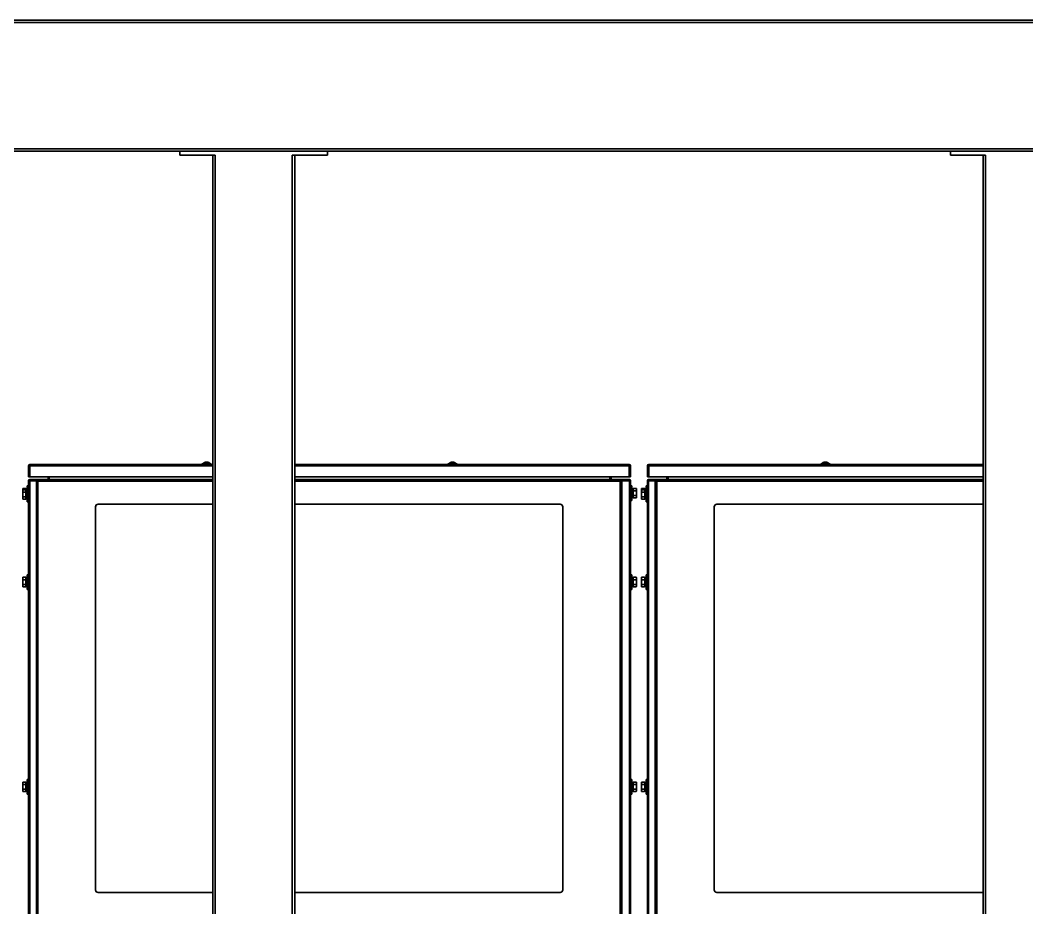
# Model space of a CAD drawing. Header units: millimetres. Extents: x 32496 to 166256, y 3504 to 23939.
# Drawn here: x 149337 to 150566, y 13831 to 14914 of the extents above; entities that cross this region are included whole.
import ezdxf

# ---------------------------------------------------------------- set-up
doc = ezdxf.new("R2010")
doc.units = ezdxf.units.MM
doc.layers.get('0').update_dxf_attribs({"lineweight": 35})

# ---------------------------------------------------------------- blocks, each defined once
blk = doc.blocks.new('8-1250')
at = {"linetype": 'Continuous'}
for p, q in [((4052.9, -31995.3), (-7907.1, -31995.3)), ((4052.9, -31992.3), (-7783.1, -31992.3)), ((4052.9, -32149.3), (-7907.1, -32149.3)), ((4052.9, -32152.3), (-7907.1, -32152.3)), ((1115.9, -32152.3), (935.9, -32152.3)), ((935.9, -32157.3), (935.9, -32152.3)), ((978.9, -32157.3), (935.9, -32157.3)), ((975.9, -32157.3), (975.9, -34666.3)), ((978.9, -32157.3), (978.9, -34666.3)), ((1115.9, -32157.3), (1072.9, -32157.3)), ((1072.9, -32157.3), (1072.9, -34666.3)), ((1075.9, -32157.3), (1075.9, -34666.3)), ((1115.9, -32157.3), (1115.9, -32152.3)), ((2055.9, -32152.3), (1875.9, -32152.3)), ((1875.9, -32157.3), (1875.9, -32152.3)), ((1918.9, -32157.3), (1875.9, -32157.3)), ((1915.9, -32157.3), (1915.9, -34666.3)), ((1918.9, -32157.3), (1918.9, -34666.3)), ((752.7, -32536.5), (751.2, -32536.5)), ((751.2, -32536.5), (751.2, -32549.8)), ((752.7, -32536.5), (752.7, -32549.8)), ((752.9, -32534.8), (975.9, -32534.8)), ((752.9, -32549.8), (752.9, -32534.8)), ((975.9, -32536.5), (752.9, -32536.5)), ((965.9, -32534), (963.5, -32534)), ((970.9, -32534), (965.9, -32534)), ((973.2, -32534), (970.9, -32534)), ((973.2, -32534), (973.2, -32534)), ((1075.9, -32534.8), (1483.9, -32534.8)), ((1483.9, -32536.5), (1075.9, -32536.5)), ((1265.9, -32534), (1263.5, -32534)), ((1263.5, -32534), (1263.5, -32534)), ((1270.9, -32534), (1265.9, -32534)), ((1273.2, -32534), (1270.9, -32534)), ((1483.9, -32549.8), (1483.9, -32534.8)), ((1484.1, -32536.5), (1485.6, -32536.5)), ((1484.1, -32549.8), (1484.1, -32536.5)), ((1485.6, -32549.8), (1485.6, -32536.5)), ((1507.7, -32536.5), (1506.2, -32536.5)), ((1506.2, -32536.5), (1506.2, -32549.8)), ((1507.7, -32536.5), (1507.7, -32549.8)), ((1507.9, -32534.8), (1915.9, -32534.8)), ((1507.9, -32549.8), (1507.9, -32534.8)), ((1915.9, -32536.5), (1507.9, -32536.5)), ((1720.9, -32534), (1718.5, -32534)), ((1725.9, -32534), (1720.9, -32534)), ((1728.2, -32534), (1725.9, -32534)), ((1728.2, -32534), (1728.2, -32534)), ((752.7, -32549.8), (751.2, -32549.8)), ((975.9, -32549.8), (752.9, -32549.8)), ((774.9, -32553.3), (774.9, -32549.8)), ((776.4, -32549.8), (776.4, -32553.3)), ((1483.9, -32549.8), (1075.9, -32549.8)), ((1460.4, -32553.3), (1460.4, -32549.8)), ((1461.9, -32549.8), (1461.9, -32553.3)), ((1484.1, -32549.8), (1485.6, -32549.8)), ((1507.7, -32549.8), (1506.2, -32549.8)), ((1915.9, -32549.8), (1507.9, -32549.8)), ((1529.9, -32553.3), (1529.9, -32549.8)), ((1531.4, -32549.8), (1531.4, -32553.3)), ((751.2, -32560.8), (749.6, -32560.8)), ((749.6, -32560.8), (749.6, -32562.5)), ((751.2, -32562.5), (749.6, -32562.5)), ((749.6, -32562.5), (749.6, -32580.5)), ((751.2, -32554.7), (760.9, -32554.7)), ((751.2, -32675.6), (751.2, -32554.7)), ((760.9, -32553.3), (752.6, -32553.3)), ((752.6, -32554.5), (752.6, -32553.3)), ((760.9, -32554.5), (752.6, -32554.5)), ((752.6, -32554.7), (752.6, -33566.8)), ((760.9, -32553.3), (975.9, -32553.3)), ((760.9, -34566.3), (760.9, -32553.3)), ((762.6, -32553.3), (762.6, -34566.3)), ((763.1, -32553.3), (763.1, -32555)), ((975.9, -32555), (763.1, -32555)), ((1075.9, -32553.3), (1474.9, -32553.3)), ((1472.7, -32555), (1075.9, -32555)), ((1472.7, -32553.3), (1472.7, -32555)), ((1473.2, -34566.3), (1473.2, -32553.3)), ((1484.2, -32553.3), (1474.9, -32553.3)), ((1474.9, -32553.3), (1474.9, -34566.3)), ((1484.2, -32554.5), (1474.9, -32554.5)), ((1474.9, -32554.7), (1485.6, -32554.7)), ((1484.2, -32554.5), (1484.2, -32553.3)), ((1484.2, -33566.8), (1484.2, -32554.7)), ((1485.6, -32554.7), (1485.6, -32675.7)), ((1485.6, -32560.8), (1487.2, -32560.8)), ((1487.2, -32578.8), (1487.2, -32560.8)), ((1506.2, -32560.8), (1504.6, -32560.8)), ((1504.6, -32560.8), (1504.6, -32562.5)), ((1506.2, -32562.5), (1504.6, -32562.5)), ((1504.6, -32562.5), (1504.6, -32580.5)), ((1506.2, -32554.7), (1515.9, -32554.7)), ((1506.2, -32675.6), (1506.2, -32554.7)), ((1515.9, -32553.3), (1507.6, -32553.3)), ((1507.6, -32554.5), (1507.6, -32553.3)), ((1515.9, -32554.5), (1507.6, -32554.5)), ((1507.6, -32554.7), (1507.6, -33566.8)), ((1515.9, -32553.3), (1915.9, -32553.3)), ((1515.9, -34566.3), (1515.9, -32553.3)), ((1517.6, -32553.3), (1517.6, -34566.3)), ((1518.1, -32553.3), (1518.1, -32555)), ((1915.9, -32555), (1518.1, -32555)), ((744, -32564.3), (744.2, -32564)), ((744, -32564.3), (744, -32566.1)), ((744, -32566.1), (744.2, -32565.8)), ((744, -32577), (744, -32566.1)), ((744.3, -32564), (744.2, -32564)), ((744.3, -32565.8), (744.2, -32565.8)), ((747.7, -32564), (744.3, -32564)), ((747.7, -32565.8), (744.3, -32565.8)), ((747.7, -32568.6), (744.3, -32568.6)), ((747.7, -32574.4), (744.3, -32574.4)), ((747.7, -32564), (747.7, -32564)), ((748, -32564.3), (747.7, -32564)), ((747.7, -32565.8), (747.7, -32565.8)), ((748, -32566.1), (747.7, -32565.8)), ((748, -32566.1), (748, -32564.3)), ((749.6, -32564.4), (748, -32564.4)), ((748, -32577), (748, -32566.1)), ((749.6, -32566.2), (748, -32566.2)), ((1487.2, -32564.4), (1488.8, -32564.4)), ((1487.2, -32575.1), (1488.8, -32575.1)), ((1488.8, -32564.3), (1489.1, -32564)), ((1488.8, -32575.3), (1488.8, -32564.3)), ((1488.8, -32575.3), (1489.1, -32575.6)), ((1489.1, -32564), (1492.5, -32564)), ((1489.1, -32566.9), (1492.5, -32566.9)), ((1489.1, -32572.7), (1492.5, -32572.7)), ((1489.1, -32575.6), (1492.5, -32575.6)), ((1492.8, -32564.3), (1492.5, -32564)), ((1492.8, -32575.3), (1492.5, -32575.6)), ((1492.8, -32575.3), (1492.8, -32564.3)), ((1499, -32564.3), (1499.2, -32564)), ((1499, -32564.3), (1499, -32566.1)), ((1499, -32566.1), (1499.2, -32565.8)), ((1499, -32577), (1499, -32566.1)), ((1499.3, -32564), (1499.2, -32564)), ((1499.3, -32565.8), (1499.2, -32565.8)), ((1502.7, -32564), (1499.3, -32564)), ((1502.7, -32565.8), (1499.3, -32565.8)), ((1502.7, -32568.6), (1499.3, -32568.6)), ((1502.7, -32574.4), (1499.3, -32574.4)), ((1502.7, -32564), (1502.7, -32564)), ((1503, -32564.3), (1502.7, -32564)), ((1502.7, -32565.8), (1502.7, -32565.8)), ((1503, -32566.1), (1502.7, -32565.8)), ((1503, -32566.1), (1503, -32564.3)), ((1504.6, -32564.4), (1503, -32564.4)), ((1503, -32577), (1503, -32566.1)), ((1504.6, -32566.2), (1503, -32566.2)), ((744, -32577), (744.2, -32577.3)), ((747.7, -32577.3), (744.3, -32577.3)), ((748, -32577), (747.7, -32577.3)), ((749.6, -32576.9), (748, -32576.9)), ((751.2, -32580.5), (749.6, -32580.5)), ((832.9, -33054.3), (832.9, -32586.3)), ((835.9, -32583.3), (975.9, -32583.3)), ((1075.9, -32583.3), (1399.9, -32583.3)), ((1402.9, -32586.3), (1402.9, -33054.3)), ((1485.6, -32578.8), (1487.2, -32578.8)), ((1499, -32577), (1499.2, -32577.3)), ((1502.7, -32577.3), (1499.3, -32577.3)), ((1503, -32577), (1502.7, -32577.3)), ((1504.6, -32576.9), (1503, -32576.9)), ((1506.2, -32580.5), (1504.6, -32580.5)), ((1587.9, -33054.3), (1587.9, -32586.3)), ((1590.9, -32583.3), (1915.9, -32583.3)), ((744, -32672.8), (744.2, -32672.5)), ((744, -32683.8), (744, -32672.8)), ((744.3, -32672.5), (744.2, -32672.5)), ((747.7, -32672.5), (744.3, -32672.5)), ((747.7, -32672.5), (747.7, -32672.5)), ((748, -32672.8), (747.7, -32672.5)), ((748, -32683.8), (748, -32672.8)), ((749.6, -32672.9), (748, -32672.9)), ((751.2, -32669.3), (749.6, -32669.3)), ((749.6, -32669.3), (749.6, -32687.3)), ((1485.6, -32669.3), (1487.2, -32669.3)), ((1487.2, -32687.3), (1487.2, -32669.3)), ((1487.2, -32672.9), (1488.8, -32672.9)), ((1488.8, -32672.8), (1489.1, -32672.5)), ((1488.8, -32683.8), (1488.8, -32672.8)), ((1489.1, -32672.5), (1492.5, -32672.5)), ((1492.8, -32672.8), (1492.5, -32672.5)), ((1492.8, -32683.8), (1492.8, -32672.8)), ((1499, -32672.8), (1499.2, -32672.5)), ((1499, -32683.8), (1499, -32672.8)), ((1499.3, -32672.5), (1499.2, -32672.5)), ((1502.7, -32672.5), (1499.3, -32672.5)), ((1502.7, -32672.5), (1502.7, -32672.5)), ((1503, -32672.8), (1502.7, -32672.5)), ((1503, -32683.8), (1503, -32672.8)), ((1504.6, -32672.9), (1503, -32672.9)), ((1506.2, -32669.3), (1504.6, -32669.3)), ((1504.6, -32669.3), (1504.6, -32687.3)), ((744, -32683.8), (744.2, -32684)), ((747.7, -32675.4), (744.3, -32675.4)), ((747.7, -32681.1), (744.3, -32681.1)), ((747.7, -32684.1), (744.3, -32684.1)), ((748, -32683.8), (747.7, -32684)), ((749.6, -32683.6), (748, -32683.6)), ((751.2, -32680.9), (751.2, -32675.6)), ((751.2, -32925.6), (751.2, -32680.9)), ((1485.6, -32675.7), (1485.6, -32680.9)), ((1485.6, -32680.9), (1485.6, -32925.7)), ((1487.2, -32683.6), (1488.8, -32683.6)), ((1488.8, -32683.8), (1489.1, -32684.1)), ((1489.1, -32675.4), (1492.5, -32675.4)), ((1489.1, -32681.2), (1492.5, -32681.2)), ((1489.1, -32684.1), (1492.5, -32684.1)), ((1492.8, -32683.8), (1492.5, -32684.1)), ((1499, -32683.8), (1499.2, -32684)), ((1502.7, -32675.4), (1499.3, -32675.4)), ((1502.7, -32681.1), (1499.3, -32681.1)), ((1502.7, -32684.1), (1499.3, -32684.1)), ((1503, -32683.8), (1502.7, -32684)), ((1504.6, -32683.6), (1503, -32683.6)), ((1506.2, -32680.9), (1506.2, -32675.6)), ((1506.2, -32925.6), (1506.2, -32680.9)), ((751.2, -32687.3), (749.6, -32687.3)), ((1485.6, -32687.3), (1487.2, -32687.3)), ((1506.2, -32687.3), (1504.6, -32687.3)), ((751.2, -32919.3), (749.6, -32919.3)), ((749.6, -32919.3), (749.6, -32937.3)), ((1485.6, -32919.3), (1487.2, -32919.3)), ((1487.2, -32937.3), (1487.2, -32919.3)), ((1506.2, -32919.3), (1504.6, -32919.3)), ((1504.6, -32919.3), (1504.6, -32937.3)), ((744, -32922.8), (744.2, -32922.5)), ((744, -32933.8), (744, -32922.8)), ((744.3, -32922.5), (744.2, -32922.5)), ((747.7, -32922.5), (744.3, -32922.5)), ((747.7, -32925.4), (744.3, -32925.4)), ((747.7, -32931.1), (744.3, -32931.1)), ((747.7, -32922.5), (747.7, -32922.5)), ((748, -32922.8), (747.7, -32922.5)), ((748, -32933.8), (748, -32922.8)), ((749.6, -32922.9), (748, -32922.9)), ((751.2, -32930.9), (751.2, -32925.6)), ((751.2, -33175.6), (751.2, -32930.9)), ((1485.6, -32925.7), (1485.6, -32930.9)), ((1485.6, -32930.9), (1485.6, -33175.7)), ((1487.2, -32922.9), (1488.8, -32922.9)), ((1488.8, -32922.8), (1489.1, -32922.5)), ((1488.8, -32933.8), (1488.8, -32922.8)), ((1489.1, -32922.5), (1492.5, -32922.5)), ((1489.1, -32925.4), (1492.5, -32925.4)), ((1489.1, -32931.2), (1492.5, -32931.2)), ((1492.8, -32922.8), (1492.5, -32922.5)), ((1492.8, -32933.8), (1492.8, -32922.8)), ((1499, -32922.8), (1499.2, -32922.5)), ((1499, -32933.8), (1499, -32922.8)), ((1499.3, -32922.5), (1499.2, -32922.5)), ((1502.7, -32922.5), (1499.3, -32922.5)), ((1502.7, -32925.4), (1499.3, -32925.4)), ((1502.7, -32931.1), (1499.3, -32931.1)), ((1502.7, -32922.5), (1502.7, -32922.5)), ((1503, -32922.8), (1502.7, -32922.5)), ((1503, -32933.8), (1503, -32922.8)), ((1504.6, -32922.9), (1503, -32922.9)), ((1506.2, -32930.9), (1506.2, -32925.6)), ((1506.2, -33175.6), (1506.2, -32930.9)), ((744, -32933.8), (744.2, -32934)), ((747.7, -32934.1), (744.3, -32934.1)), ((748, -32933.8), (747.7, -32934)), ((749.6, -32933.6), (748, -32933.6)), ((751.2, -32937.3), (749.6, -32937.3)), ((1485.6, -32937.3), (1487.2, -32937.3)), ((1487.2, -32933.6), (1488.8, -32933.6)), ((1488.8, -32933.8), (1489.1, -32934.1)), ((1489.1, -32934.1), (1492.5, -32934.1)), ((1492.8, -32933.8), (1492.5, -32934.1)), ((1499, -32933.8), (1499.2, -32934)), ((1502.7, -32934.1), (1499.3, -32934.1)), ((1503, -32933.8), (1502.7, -32934)), ((1504.6, -32933.6), (1503, -32933.6)), ((1506.2, -32937.3), (1504.6, -32937.3)), ((975.9, -33057.3), (835.9, -33057.3)), ((1399.9, -33057.3), (1075.9, -33057.3)), ((1915.9, -33057.3), (1590.9, -33057.3))]:
    blk.add_line(p, q, dxfattribs=at)
for centre, radius, start, end in [((752.9, -32536.5), 1.7, 90, 180), ((752.9, -32536.5), 0.2, 90, 180), ((961.7, -32532.3), 2.5, 270, 318.1897), ((968.4, -32538.3), 6.5, 41.8103, 138.1897), ((975.1, -32532.3), 2.5, 221.8103, 270), ((1261.7, -32532.3), 2.5, 270, 318.1897), ((1268.4, -32538.3), 6.5, 41.8103, 138.1897), ((1275.1, -32532.3), 2.5, 221.8103, 270), ((1483.9, -32536.5), 1.7, 0, 90), ((1483.9, -32536.5), 0.2, 0, 90), ((1507.9, -32536.5), 1.7, 90, 180), ((1507.9, -32536.5), 0.2, 90, 180), ((1716.7, -32532.3), 2.5, 270, 318.1897), ((1723.4, -32538.3), 6.5, 41.8103, 138.1897), ((1730.1, -32532.3), 2.5, 221.8103, 270), ((752.6, -32554.7), 1.4, 90, 180), ((752.6, -32554.7), 0.2, 90, 180), ((1484.2, -32554.7), 1.4, 0, 90), ((1484.2, -32554.7), 0.2, 0, 90), ((1507.6, -32554.7), 1.4, 90, 180), ((1507.6, -32554.7), 0.2, 90, 180), ((1491.5, -32573), 3.56, 219.1364, 219.5008), ((1490, -32566.6), 3.56, 39.1364, 39.5013), ((746.8, -32574.7), 3.61, 218.7103, 219.1339), ((748.1, -32573.5), 5.39, 224.1246, 224.5652), ((743.8, -32573.5), 5.38, 315.4348, 315.8754), ((745.2, -32574.7), 3.61, 320.8641, 321.2897), ((835.9, -32586.3), 3, 90, 180), ((1399.9, -32586.3), 3, 0, 90), ((1501.8, -32574.7), 3.61, 218.7103, 219.1339), ((1503.1, -32573.5), 5.39, 224.1246, 224.5652), ((1498.8, -32573.5), 5.38, 315.4348, 315.8754), ((1500.2, -32574.7), 3.61, 320.8641, 321.2897), ((1590.9, -32586.3), 3, 90, 180), ((1490, -32675.1), 3.56, 39.1364, 39.5013), ((746.8, -32681.5), 3.61, 218.7103, 219.1339), ((748.1, -32680.3), 5.39, 224.1246, 224.5652), ((743.8, -32680.3), 5.38, 315.4348, 315.8754), ((745.2, -32681.5), 3.61, 320.8641, 321.2897), ((1491.5, -32681.5), 3.56, 219.1364, 219.5008), ((1501.8, -32681.5), 3.61, 218.7103, 219.1339), ((1503.1, -32680.3), 5.39, 224.1246, 224.5652), ((1498.8, -32680.3), 5.38, 315.4348, 315.8754), ((1500.2, -32681.5), 3.61, 320.8641, 321.2897), ((1490, -32925.1), 3.56, 39.1364, 39.5013), ((746.8, -32931.5), 3.61, 218.7103, 219.1339), ((748.1, -32930.3), 5.39, 224.1246, 224.5652), ((743.8, -32930.3), 5.38, 315.4348, 315.8754), ((745.2, -32931.5), 3.61, 320.8641, 321.2897), ((1491.5, -32931.5), 3.56, 219.1364, 219.5008), ((1501.8, -32931.5), 3.61, 218.7103, 219.1339), ((1503.1, -32930.3), 5.39, 224.1246, 224.5652), ((1498.8, -32930.3), 5.38, 315.4348, 315.8754), ((1500.2, -32931.5), 3.61, 320.8641, 321.2897), ((835.9, -33054.3), 3, 180, 270), ((1399.9, -33054.3), 3, 270, 0), ((1590.9, -33054.3), 3, 180, 270)]:
    blk.add_arc(centre, radius, start, end, dxfattribs=at)
for points, knots in [([(744.2, -32564), (744.2, -32564.1), (744.1, -32564.2), (744, -32564.3), (744, -32564.3)], [0, 0, 0, 0, 0.255063, 1, 1, 1, 1]), ([(744.2, -32565.8), (744.2, -32565.8), (744.1, -32565.9), (744, -32566), (744, -32566.1)], [0, 0, 0, 0, 0.255063, 1, 1, 1, 1]), ([(744, -32568.3), (744, -32568.3), (744.1, -32568.4), (744.2, -32568.5), (744.3, -32568.6)], [0, 0, 0, 0, 0.244408, 1, 1, 1, 1]), ([(744.3, -32574.4), (744.2, -32574.4), (744.1, -32574.5), (744, -32574.6), (744, -32574.7)], [0, 0, 0, 0, 0.255212, 1, 1, 1, 1]), ([(747.7, -32564), (747.7, -32564.1), (747.8, -32564.2), (747.9, -32564.3), (748, -32564.3)], [0, 0, 0, 0, 0.255062, 1, 1, 1, 1]), ([(747.7, -32565.8), (747.7, -32565.8), (747.8, -32565.9), (747.9, -32566), (748, -32566.1)], [0, 0, 0, 0, 0.255062, 1, 1, 1, 1]), ([(748, -32568.3), (747.9, -32568.3), (747.9, -32568.4), (747.8, -32568.5), (747.7, -32568.6)], [0, 0, 0, 0, 0.244408, 1, 1, 1, 1]), ([(747.7, -32574.4), (747.7, -32574.4), (747.8, -32574.5), (747.9, -32574.6), (748, -32574.7)], [0, 0, 0, 0, 0.255211, 1, 1, 1, 1]), ([(1488.8, -32564.3), (1488.8, -32564.3), (1488.9, -32564.2), (1489, -32564.1), (1489.1, -32564)], [0, 0, 0, 0, 0.244558, 1, 1, 1, 1]), ([(1489.1, -32566.9), (1489, -32566.9), (1488.9, -32566.8), (1488.8, -32566.7), (1488.8, -32566.6)], [0, 0, 0, 0, 0.255352, 1, 1, 1, 1]), ([(1488.8, -32573), (1488.8, -32573), (1488.9, -32572.9), (1489, -32572.8), (1489.1, -32572.7)], [0, 0, 0, 0, 0.244558, 1, 1, 1, 1]), ([(1489.1, -32575.6), (1489, -32575.5), (1488.9, -32575.4), (1488.9, -32575.3), (1488.8, -32575.3)], [0, 0, 0, 0, 0.255041, 1, 1, 1, 1]), ([(1492.8, -32564.3), (1492.7, -32564.3), (1492.6, -32564.2), (1492.5, -32564.1), (1492.5, -32564)], [0, 0, 0, 0, 0.244878, 1, 1, 1, 1]), ([(1492.5, -32566.9), (1492.5, -32566.9), (1492.6, -32566.8), (1492.7, -32566.7), (1492.8, -32566.6)], [0, 0, 0, 0, 0.255353, 1, 1, 1, 1]), ([(1492.8, -32573), (1492.7, -32573), (1492.7, -32572.9), (1492.6, -32572.8), (1492.5, -32572.7)], [0, 0, 0, 0, 0.244558, 1, 1, 1, 1]), ([(1492.5, -32575.6), (1492.5, -32575.5), (1492.6, -32575.4), (1492.7, -32575.3), (1492.8, -32575.2)], [0, 0, 0, 0, 0.255353, 1, 1, 1, 1]), ([(1499.2, -32564), (1499.2, -32564.1), (1499.1, -32564.2), (1499, -32564.3), (1499, -32564.3)], [0, 0, 0, 0, 0.255063, 1, 1, 1, 1]), ([(1499.2, -32565.8), (1499.2, -32565.8), (1499.1, -32565.9), (1499, -32566), (1499, -32566.1)], [0, 0, 0, 0, 0.255063, 1, 1, 1, 1]), ([(1499, -32568.3), (1499, -32568.3), (1499.1, -32568.4), (1499.2, -32568.5), (1499.3, -32568.6)], [0, 0, 0, 0, 0.244408, 1, 1, 1, 1]), ([(1499.3, -32574.4), (1499.2, -32574.4), (1499.1, -32574.5), (1499, -32574.6), (1499, -32574.7)], [0, 0, 0, 0, 0.255212, 1, 1, 1, 1]), ([(1502.7, -32564), (1502.7, -32564.1), (1502.8, -32564.2), (1502.9, -32564.3), (1503, -32564.3)], [0, 0, 0, 0, 0.255062, 1, 1, 1, 1]), ([(1502.7, -32565.8), (1502.7, -32565.8), (1502.8, -32565.9), (1502.9, -32566), (1503, -32566.1)], [0, 0, 0, 0, 0.255062, 1, 1, 1, 1]), ([(1503, -32568.3), (1502.9, -32568.3), (1502.9, -32568.4), (1502.8, -32568.5), (1502.7, -32568.6)], [0, 0, 0, 0, 0.244408, 1, 1, 1, 1]), ([(1502.7, -32574.4), (1502.7, -32574.4), (1502.8, -32574.5), (1502.9, -32574.6), (1503, -32574.7)], [0, 0, 0, 0, 0.255211, 1, 1, 1, 1]), ([(744, -32577), (744, -32577), (744.1, -32577.1), (744.2, -32577.2), (744.2, -32577.3)], [0, 0, 0, 0, 0.245496, 1, 1, 1, 1]), ([(748, -32577), (747.9, -32577), (747.9, -32577.1), (747.8, -32577.2), (747.7, -32577.3)], [0, 0, 0, 0, 0.245497, 1, 1, 1, 1]), ([(1499, -32577), (1499, -32577), (1499.1, -32577.1), (1499.2, -32577.2), (1499.2, -32577.3)], [0, 0, 0, 0, 0.245496, 1, 1, 1, 1]), ([(1503, -32577), (1502.9, -32577), (1502.9, -32577.1), (1502.8, -32577.2), (1502.7, -32577.3)], [0, 0, 0, 0, 0.245497, 1, 1, 1, 1]), ([(744.2, -32672.5), (744.2, -32672.6), (744.1, -32672.7), (744, -32672.8), (744, -32672.8)], [0, 0, 0, 0, 0.255063, 1, 1, 1, 1]), ([(747.7, -32672.5), (747.7, -32672.6), (747.8, -32672.7), (747.9, -32672.8), (748, -32672.8)], [0, 0, 0, 0, 0.255062, 1, 1, 1, 1]), ([(1488.8, -32672.8), (1488.8, -32672.8), (1488.9, -32672.7), (1489, -32672.6), (1489.1, -32672.5)], [0, 0, 0, 0, 0.244558, 1, 1, 1, 1]), ([(1492.8, -32672.8), (1492.7, -32672.8), (1492.6, -32672.7), (1492.5, -32672.6), (1492.5, -32672.5)], [0, 0, 0, 0, 0.244878, 1, 1, 1, 1]), ([(1499.2, -32672.5), (1499.2, -32672.6), (1499.1, -32672.7), (1499, -32672.8), (1499, -32672.8)], [0, 0, 0, 0, 0.255063, 1, 1, 1, 1]), ([(1502.7, -32672.5), (1502.7, -32672.6), (1502.8, -32672.7), (1502.9, -32672.8), (1503, -32672.8)], [0, 0, 0, 0, 0.255062, 1, 1, 1, 1]), ([(744, -32675), (744, -32675.1), (744.1, -32675.2), (744.2, -32675.3), (744.3, -32675.4)], [0, 0, 0, 0, 0.244408, 1, 1, 1, 1]), ([(744.3, -32681.1), (744.2, -32681.2), (744.1, -32681.3), (744, -32681.4), (744, -32681.5)], [0, 0, 0, 0, 0.255212, 1, 1, 1, 1]), ([(744, -32683.7), (744, -32683.8), (744.1, -32683.9), (744.2, -32684), (744.2, -32684)], [0, 0, 0, 0, 0.245496, 1, 1, 1, 1]), ([(748, -32675), (747.9, -32675.1), (747.9, -32675.2), (747.8, -32675.3), (747.7, -32675.4)], [0, 0, 0, 0, 0.244408, 1, 1, 1, 1]), ([(747.7, -32681.1), (747.7, -32681.2), (747.8, -32681.3), (747.9, -32681.4), (748, -32681.5)], [0, 0, 0, 0, 0.255211, 1, 1, 1, 1]), ([(748, -32683.7), (747.9, -32683.8), (747.9, -32683.9), (747.8, -32684), (747.7, -32684)], [0, 0, 0, 0, 0.245497, 1, 1, 1, 1]), ([(1489.1, -32675.4), (1489, -32675.4), (1488.9, -32675.3), (1488.8, -32675.2), (1488.8, -32675.1)], [0, 0, 0, 0, 0.255352, 1, 1, 1, 1]), ([(1488.8, -32681.5), (1488.8, -32681.5), (1488.9, -32681.4), (1489, -32681.3), (1489.1, -32681.2)], [0, 0, 0, 0, 0.244558, 1, 1, 1, 1]), ([(1489.1, -32684.1), (1489, -32684), (1488.9, -32683.9), (1488.9, -32683.8), (1488.8, -32683.8)], [0, 0, 0, 0, 0.255041, 1, 1, 1, 1]), ([(1492.5, -32675.4), (1492.5, -32675.4), (1492.6, -32675.3), (1492.7, -32675.2), (1492.8, -32675.1)], [0, 0, 0, 0, 0.255353, 1, 1, 1, 1]), ([(1492.8, -32681.5), (1492.7, -32681.5), (1492.7, -32681.4), (1492.6, -32681.3), (1492.5, -32681.2)], [0, 0, 0, 0, 0.244558, 1, 1, 1, 1]), ([(1492.5, -32684.1), (1492.5, -32684), (1492.6, -32683.9), (1492.7, -32683.8), (1492.8, -32683.7)], [0, 0, 0, 0, 0.255353, 1, 1, 1, 1]), ([(1499, -32675), (1499, -32675.1), (1499.1, -32675.2), (1499.2, -32675.3), (1499.3, -32675.4)], [0, 0, 0, 0, 0.244408, 1, 1, 1, 1]), ([(1499.3, -32681.1), (1499.2, -32681.2), (1499.1, -32681.3), (1499, -32681.4), (1499, -32681.5)], [0, 0, 0, 0, 0.255212, 1, 1, 1, 1]), ([(1499, -32683.7), (1499, -32683.8), (1499.1, -32683.9), (1499.2, -32684), (1499.2, -32684)], [0, 0, 0, 0, 0.245496, 1, 1, 1, 1]), ([(1503, -32675), (1502.9, -32675.1), (1502.9, -32675.2), (1502.8, -32675.3), (1502.7, -32675.4)], [0, 0, 0, 0, 0.244408, 1, 1, 1, 1]), ([(1502.7, -32681.1), (1502.7, -32681.2), (1502.8, -32681.3), (1502.9, -32681.4), (1503, -32681.5)], [0, 0, 0, 0, 0.255211, 1, 1, 1, 1]), ([(1503, -32683.7), (1502.9, -32683.8), (1502.9, -32683.9), (1502.8, -32684), (1502.7, -32684)], [0, 0, 0, 0, 0.245497, 1, 1, 1, 1]), ([(744.2, -32922.5), (744.2, -32922.6), (744.1, -32922.7), (744, -32922.8), (744, -32922.8)], [0, 0, 0, 0, 0.255063, 1, 1, 1, 1]), ([(744, -32925), (744, -32925.1), (744.1, -32925.2), (744.2, -32925.3), (744.3, -32925.4)], [0, 0, 0, 0, 0.244408, 1, 1, 1, 1]), ([(744.3, -32931.1), (744.2, -32931.2), (744.1, -32931.3), (744, -32931.4), (744, -32931.5)], [0, 0, 0, 0, 0.255212, 1, 1, 1, 1]), ([(747.7, -32922.5), (747.7, -32922.6), (747.8, -32922.7), (747.9, -32922.8), (748, -32922.8)], [0, 0, 0, 0, 0.255062, 1, 1, 1, 1]), ([(748, -32925), (747.9, -32925.1), (747.9, -32925.2), (747.8, -32925.3), (747.7, -32925.4)], [0, 0, 0, 0, 0.244408, 1, 1, 1, 1]), ([(747.7, -32931.1), (747.7, -32931.2), (747.8, -32931.3), (747.9, -32931.4), (748, -32931.5)], [0, 0, 0, 0, 0.255211, 1, 1, 1, 1]), ([(1488.8, -32922.8), (1488.8, -32922.8), (1488.9, -32922.7), (1489, -32922.6), (1489.1, -32922.5)], [0, 0, 0, 0, 0.244558, 1, 1, 1, 1]), ([(1489.1, -32925.4), (1489, -32925.4), (1488.9, -32925.3), (1488.8, -32925.2), (1488.8, -32925.1)], [0, 0, 0, 0, 0.255352, 1, 1, 1, 1]), ([(1488.8, -32931.5), (1488.8, -32931.5), (1488.9, -32931.4), (1489, -32931.3), (1489.1, -32931.2)], [0, 0, 0, 0, 0.244558, 1, 1, 1, 1]), ([(1492.8, -32922.8), (1492.7, -32922.8), (1492.6, -32922.7), (1492.5, -32922.6), (1492.5, -32922.5)], [0, 0, 0, 0, 0.244878, 1, 1, 1, 1]), ([(1492.5, -32925.4), (1492.5, -32925.4), (1492.6, -32925.3), (1492.7, -32925.2), (1492.8, -32925.1)], [0, 0, 0, 0, 0.255353, 1, 1, 1, 1]), ([(1492.8, -32931.5), (1492.7, -32931.5), (1492.7, -32931.4), (1492.6, -32931.3), (1492.5, -32931.2)], [0, 0, 0, 0, 0.244558, 1, 1, 1, 1]), ([(1499.2, -32922.5), (1499.2, -32922.6), (1499.1, -32922.7), (1499, -32922.8), (1499, -32922.8)], [0, 0, 0, 0, 0.255063, 1, 1, 1, 1]), ([(1499, -32925), (1499, -32925.1), (1499.1, -32925.2), (1499.2, -32925.3), (1499.3, -32925.4)], [0, 0, 0, 0, 0.244408, 1, 1, 1, 1]), ([(1499.3, -32931.1), (1499.2, -32931.2), (1499.1, -32931.3), (1499, -32931.4), (1499, -32931.5)], [0, 0, 0, 0, 0.255212, 1, 1, 1, 1]), ([(1502.7, -32922.5), (1502.7, -32922.6), (1502.8, -32922.7), (1502.9, -32922.8), (1503, -32922.8)], [0, 0, 0, 0, 0.255062, 1, 1, 1, 1]), ([(1503, -32925), (1502.9, -32925.1), (1502.9, -32925.2), (1502.8, -32925.3), (1502.7, -32925.4)], [0, 0, 0, 0, 0.244408, 1, 1, 1, 1]), ([(1502.7, -32931.1), (1502.7, -32931.2), (1502.8, -32931.3), (1502.9, -32931.4), (1503, -32931.5)], [0, 0, 0, 0, 0.255211, 1, 1, 1, 1]), ([(744, -32933.7), (744, -32933.8), (744.1, -32933.9), (744.2, -32934), (744.2, -32934)], [0, 0, 0, 0, 0.245496, 1, 1, 1, 1]), ([(748, -32933.7), (747.9, -32933.8), (747.9, -32933.9), (747.8, -32934), (747.7, -32934)], [0, 0, 0, 0, 0.245497, 1, 1, 1, 1]), ([(1489.1, -32934.1), (1489, -32934), (1488.9, -32933.9), (1488.9, -32933.8), (1488.8, -32933.8)], [0, 0, 0, 0, 0.255041, 1, 1, 1, 1]), ([(1492.5, -32934.1), (1492.5, -32934), (1492.6, -32933.9), (1492.7, -32933.8), (1492.8, -32933.7)], [0, 0, 0, 0, 0.255353, 1, 1, 1, 1]), ([(1499, -32933.7), (1499, -32933.8), (1499.1, -32933.9), (1499.2, -32934), (1499.2, -32934)], [0, 0, 0, 0, 0.245496, 1, 1, 1, 1]), ([(1503, -32933.7), (1502.9, -32933.8), (1502.9, -32933.9), (1502.8, -32934), (1502.7, -32934)], [0, 0, 0, 0, 0.245497, 1, 1, 1, 1])]:
    blk.add_open_spline(points, degree=3, knots=knots, dxfattribs=at)
for points in [[(744.3, -32568.6), (744.2, -32568.8), (744.1, -32569), (744, -32569.3)], [(744, -32573.7), (744.1, -32573.9), (744.2, -32574.2), (744.3, -32574.4)], [(747.7, -32568.6), (747.8, -32568.8), (747.9, -32569), (748, -32569.3)], [(748, -32573.7), (747.9, -32573.9), (747.8, -32574.2), (747.7, -32574.4)], [(1488.8, -32567.6), (1488.9, -32567.3), (1489, -32567.1), (1489.1, -32566.9)], [(1489.1, -32572.7), (1489, -32572.5), (1488.9, -32572.2), (1488.8, -32572)], [(1492.8, -32567.6), (1492.7, -32567.3), (1492.6, -32567.1), (1492.5, -32566.9)], [(1492.5, -32572.7), (1492.6, -32572.5), (1492.7, -32572.2), (1492.8, -32572)], [(1499.3, -32568.6), (1499.2, -32568.8), (1499.1, -32569), (1499, -32569.3)], [(1499, -32573.7), (1499.1, -32573.9), (1499.2, -32574.2), (1499.3, -32574.4)], [(1502.7, -32568.6), (1502.8, -32568.8), (1502.9, -32569), (1503, -32569.3)], [(1503, -32573.7), (1502.9, -32573.9), (1502.8, -32574.2), (1502.7, -32574.4)], [(744.3, -32675.4), (744.2, -32675.6), (744.1, -32675.8), (744, -32676)], [(744, -32680.5), (744.1, -32680.7), (744.2, -32680.9), (744.3, -32681.1)], [(747.7, -32675.4), (747.8, -32675.6), (747.9, -32675.8), (748, -32676)], [(748, -32680.5), (747.9, -32680.7), (747.8, -32680.9), (747.7, -32681.1)], [(1488.8, -32676.1), (1488.9, -32675.8), (1489, -32675.6), (1489.1, -32675.4)], [(1489.1, -32681.2), (1489, -32681), (1488.9, -32680.7), (1488.8, -32680.5)], [(1492.8, -32676.1), (1492.7, -32675.8), (1492.6, -32675.6), (1492.5, -32675.4)], [(1492.5, -32681.2), (1492.6, -32681), (1492.7, -32680.7), (1492.8, -32680.5)], [(1499.3, -32675.4), (1499.2, -32675.6), (1499.1, -32675.8), (1499, -32676)], [(1499, -32680.5), (1499.1, -32680.7), (1499.2, -32680.9), (1499.3, -32681.1)], [(1502.7, -32675.4), (1502.8, -32675.6), (1502.9, -32675.8), (1503, -32676)], [(1503, -32680.5), (1502.9, -32680.7), (1502.8, -32680.9), (1502.7, -32681.1)], [(744.3, -32925.4), (744.2, -32925.6), (744.1, -32925.8), (744, -32926)], [(744, -32930.5), (744.1, -32930.7), (744.2, -32930.9), (744.3, -32931.1)], [(747.7, -32925.4), (747.8, -32925.6), (747.9, -32925.8), (748, -32926)], [(748, -32930.5), (747.9, -32930.7), (747.8, -32930.9), (747.7, -32931.1)], [(1488.8, -32926.1), (1488.9, -32925.8), (1489, -32925.6), (1489.1, -32925.4)], [(1489.1, -32931.2), (1489, -32931), (1488.9, -32930.7), (1488.8, -32930.5)], [(1492.8, -32926.1), (1492.7, -32925.8), (1492.6, -32925.6), (1492.5, -32925.4)], [(1492.5, -32931.2), (1492.6, -32931), (1492.7, -32930.7), (1492.8, -32930.5)], [(1499.3, -32925.4), (1499.2, -32925.6), (1499.1, -32925.8), (1499, -32926)], [(1499, -32930.5), (1499.1, -32930.7), (1499.2, -32930.9), (1499.3, -32931.1)], [(1502.7, -32925.4), (1502.8, -32925.6), (1502.9, -32925.8), (1503, -32926)], [(1503, -32930.5), (1502.9, -32930.7), (1502.8, -32930.9), (1502.7, -32931.1)]]:
    blk.add_open_spline(points, degree=3, dxfattribs=at)

msp = doc.modelspace()

# ---------------------------------------------------------------- block references
at = {"color": 6}
msp.add_blockref('8-1250', (148596.331, 46906.597), dxfattribs=at)

doc.saveas('drawing.dxf')
